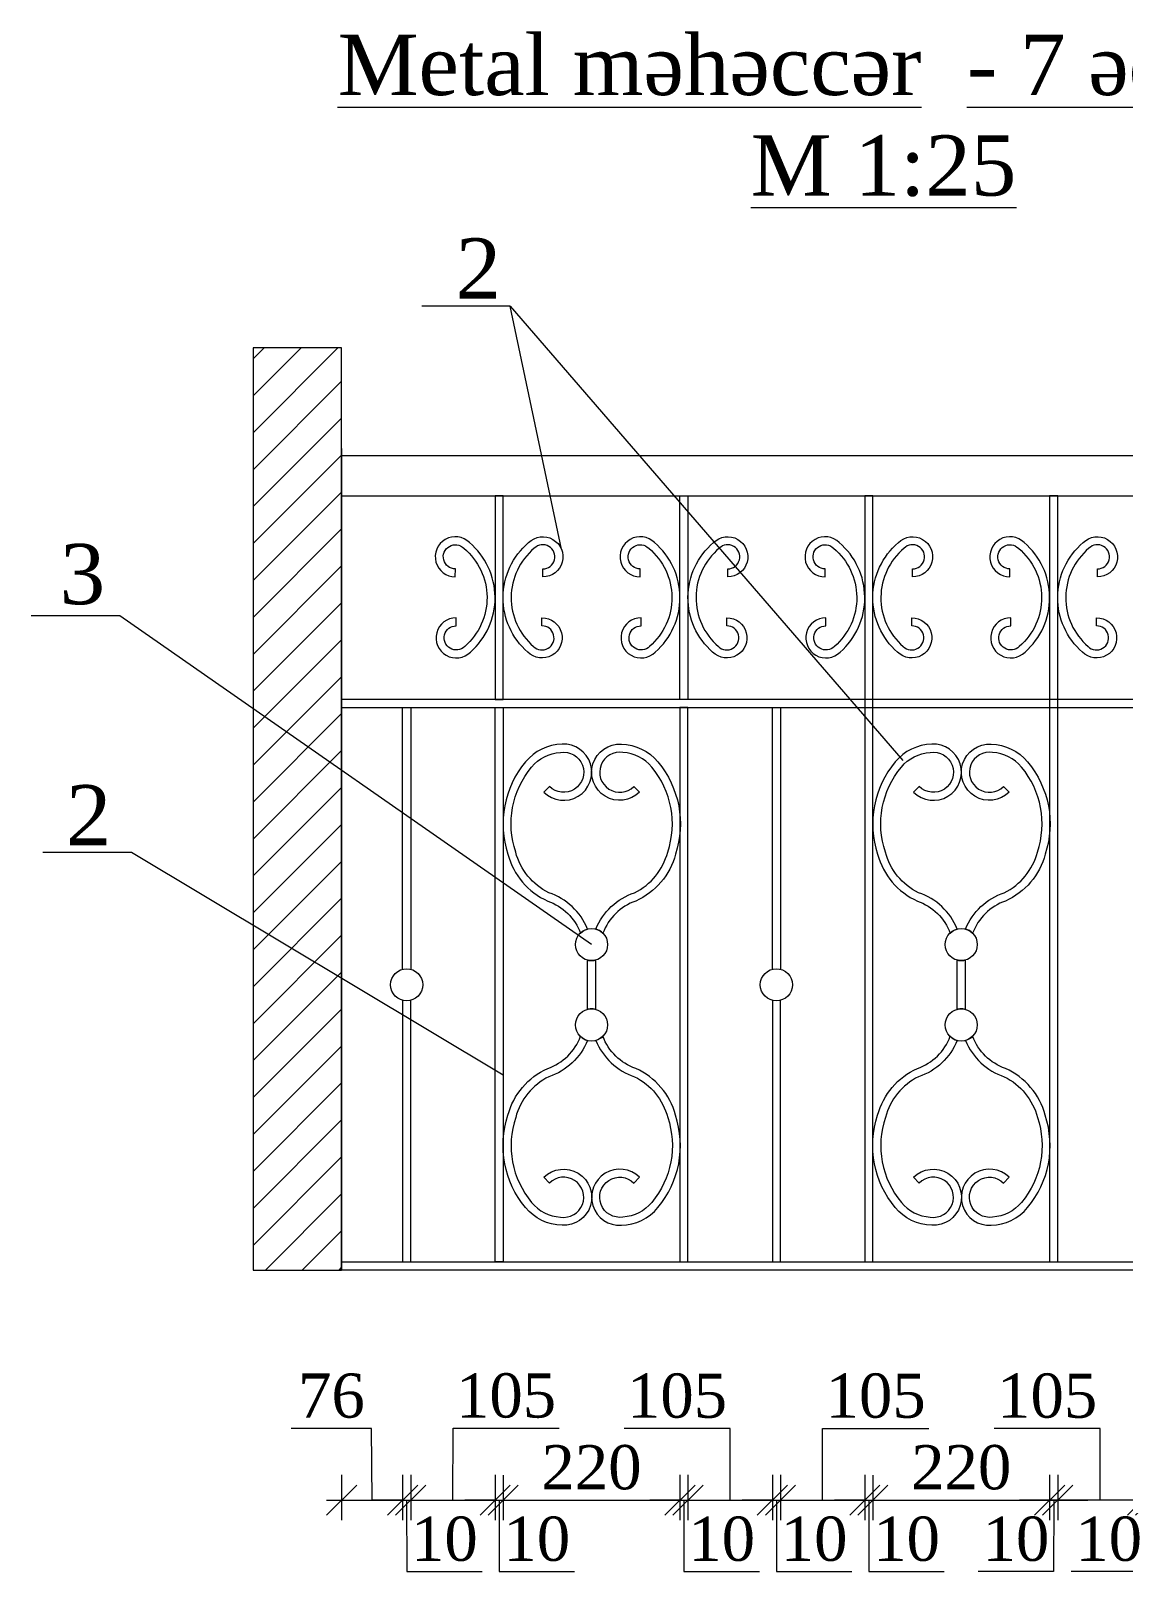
# Model space of a CAD drawing. Header units: millimetres. Extents: x 873544 to 1143527, y -837564 to -766512.
# Drawn here: x 1016664 to 1022101, y -789503 to -781735 of the extents above; entities that cross this region are included whole.
import ezdxf

# ---------------------------------------------------------------- set-up
doc = ezdxf.new("R2010")
doc.units = ezdxf.units.MM
for name, color, linetype, lineweight in [('Balkonun metal mehecceri', 16, 'Continuous', 9), ('Dam konstruksiyası', 7, 'Continuous', 13), ('Qeyd xətti', 7, 'Continuous', 9), ('Xarici razm.-1', 7, 'Continuous', 9), ('Yazı -1', 7, 'Continuous', 15)]:
    doc.layers.add(name, color=color, linetype=linetype, lineweight=lineweight)
doc.styles.add('Segoe UI Light-07', font='segoeuil_0.ttf', dxfattribs={"width": 0.65})
doc.styles.get("Standard").update_dxf_attribs({"font": 'times.ttf'})
doc.styles.add('style5', font='times.ttf', dxfattribs={"height": 400})
doc.styles.add('Times New  Roman', font='times.ttf')
doc.dimstyles.new('Aec_Arch_M', dxfattribs={"dimscale": 100, "dimtxt": 2, "dimasz": 1.75, "dimexe": 1.25, "dimexo": 0, "dimgap": 0.5, "dimtad": 1, "dimdec": 0, "dimdsep": 46, "dimtxsty": 'Segoe UI Light-07', "dimblk": 'OBLIQUE', "dimcen": 2.5, "dimclrd": 256, "dimclre": 256, "dimclrt": 256, "dimadec": 0, "dimazin": 0, "dimtfac": 1, "dimtdec": 0, "dimtmove": 0, "dimatfit": 3, "dimldrblk": 'ARCHTICK', "dimfxl": 1, "dimlwd": -1, "dimlwe": -1, "dimarcsym": 0})

# ---------------------------------------------------------------- blocks, each defined once
blk = doc.blocks.new('_Oblique')
at = {"color": 0, "linetype": 'ByBlock', "lineweight": -2}
blk.add_line((-0.5, -0.5), (0.5, 0.5), dxfattribs=at)
blk = doc.blocks.new('*D321')
at = {"layer": 'Defpoints', "color": 0, "transparency": 16777216}
for p in [(1018208.3, -788921.6), (1018512, -788921.6), (1018512, -789046.6)]:
    blk.add_point(p, dxfattribs=at)
at = {"layer": 'Xarici razm.-1', "transparency": 16777216}
for p, q in [((1018357.8, -788690.2), (1017957.5, -788690.2)), ((1018360.1, -789046.6), (1018357.8, -788690.2)), ((1018208.3, -788921.6), (1018208.3, -789146.6)), ((1018512, -788921.6), (1018512, -789146.6)), ((1018133.3, -789046.6), (1018587, -789046.6))]:
    blk.add_line(p, q, dxfattribs=at)
at = {"layer": 'Xarici razm.-1', "transparency": 16777216, "xscale": 150, "yscale": 150, "zscale": 150, "rotation": 180}
blk.add_blockref('_Oblique', (1018208.3, -789046.6), dxfattribs=at)
at = {"layer": 'Xarici razm.-1', "transparency": 16777216, "xscale": 150, "yscale": 150, "zscale": 150}
blk.add_blockref('_Oblique', (1018512, -789046.6), dxfattribs=at)
at = {"layer": 'Xarici razm.-1', "transparency": 16777216, "insert": (1018157.7, -788528), "char_height": 250, "attachment_point": 5, "style": 'Times New  Roman'}
blk.add_mtext('{\\fTimes New Roman|b0|i0|c238|p18;\\H0.88x;76}', dxfattribs=at)
blk = doc.blocks.new('_ArchTick')
at = {"color": 0, "linetype": 'ByBlock', "const_width": 0.15}
blk.add_lwpolyline([(-0.5, -0.5), (0.5, 0.5)], dxfattribs=at)
blk = doc.blocks.new('*D322')
at = {"layer": 'Defpoints', "color": 0, "transparency": 16777216}
for p in [(1018552, -788921.6), (1018972, -788921.6), (1018972, -789046.6)]:
    blk.add_point(p, dxfattribs=at)
at = {"layer": 'Xarici razm.-1', "transparency": 16777216}
for p, q in [((1018762, -789046.6), (1018762.9, -788689.3)), ((1018762.9, -788689.3), (1019290.7, -788689.3)), ((1018552, -788921.6), (1018552, -789146.6)), ((1018972, -788921.6), (1018972, -789146.6)), ((1018477, -789046.6), (1019047, -789046.6))]:
    blk.add_line(p, q, dxfattribs=at)
at = {"layer": 'Xarici razm.-1', "transparency": 16777216, "xscale": 150, "yscale": 150, "zscale": 150, "rotation": 180}
blk.add_blockref('_Oblique', (1018552, -789046.6), dxfattribs=at)
at = {"layer": 'Xarici razm.-1', "transparency": 16777216, "xscale": 150, "yscale": 150, "zscale": 150}
blk.add_blockref('_Oblique', (1018972, -789046.6), dxfattribs=at)
at = {"layer": 'Xarici razm.-1', "transparency": 16777216, "insert": (1019026.8, -788527.4), "char_height": 250, "attachment_point": 5, "style": 'Times New  Roman'}
blk.add_mtext('{\\fTimes New Roman|b0|i0|c238|p18;\\H0.88x;105}', dxfattribs=at)
blk = doc.blocks.new('*D323')
at = {"layer": 'Defpoints', "color": 0, "transparency": 16777216}
for p in [(1019012, -788923.3), (1019892, -788921.6), (1019892, -789046.6)]:
    blk.add_point(p, dxfattribs=at)
at = {"layer": 'Xarici razm.-1', "transparency": 16777216}
for p, q in [((1019012, -788923.3), (1019012, -789146.6)), ((1019892, -788921.6), (1019892, -789146.6)), ((1018937, -789046.6), (1019967, -789046.6))]:
    blk.add_line(p, q, dxfattribs=at)
at = {"layer": 'Xarici razm.-1', "transparency": 16777216, "xscale": 150, "yscale": 150, "zscale": 150, "rotation": 180}
blk.add_blockref('_Oblique', (1019012, -789046.6), dxfattribs=at)
at = {"layer": 'Xarici razm.-1', "transparency": 16777216, "xscale": 150, "yscale": 150, "zscale": 150}
blk.add_blockref('_Oblique', (1019892, -789046.6), dxfattribs=at)
at = {"layer": 'Xarici razm.-1', "transparency": 16777216, "insert": (1019452, -788884.7), "char_height": 250, "attachment_point": 5, "style": 'Times New  Roman'}
blk.add_mtext('{\\fTimes New Roman|b0|i0|c238|p18;\\H0.88x;220}', dxfattribs=at)
blk = doc.blocks.new('*D324')
at = {"layer": 'Defpoints', "color": 0, "transparency": 16777216}
for p in [(1020852, -788923.3), (1021732, -788921.6), (1021732, -789046.6)]:
    blk.add_point(p, dxfattribs=at)
at = {"layer": 'Xarici razm.-1', "transparency": 16777216}
for p, q in [((1020852, -788923.3), (1020852, -789146.6)), ((1021732, -788921.6), (1021732, -789146.6)), ((1020777, -789046.6), (1021807, -789046.6))]:
    blk.add_line(p, q, dxfattribs=at)
at = {"layer": 'Xarici razm.-1', "transparency": 16777216, "xscale": 150, "yscale": 150, "zscale": 150, "rotation": 180}
blk.add_blockref('_Oblique', (1020852, -789046.6), dxfattribs=at)
at = {"layer": 'Xarici razm.-1', "transparency": 16777216, "xscale": 150, "yscale": 150, "zscale": 150}
blk.add_blockref('_Oblique', (1021732, -789046.6), dxfattribs=at)
at = {"layer": 'Xarici razm.-1', "transparency": 16777216, "insert": (1021292, -788884.7), "char_height": 250, "attachment_point": 5, "style": 'Times New  Roman'}
blk.add_mtext('{\\fTimes New Roman|b0|i0|c238|p18;\\H0.88x;220}', dxfattribs=at)
blk = doc.blocks.new('*D325')
at = {"layer": 'Defpoints', "color": 0, "transparency": 16777216}
for p in [(1018512, -788921.6), (1018552, -788923.3), (1018552, -789046.6)]:
    blk.add_point(p, dxfattribs=at)
at = {"layer": 'Xarici razm.-1', "transparency": 16777216}
for p, q in [((1018512, -788921.6), (1018512, -789146.6)), ((1018552, -788923.3), (1018552, -789146.6)), ((1018512, -789046.6), (1018362, -789046.6)), ((1018512, -789046.6), (1018552, -789046.6)), ((1018512, -789046.6), (1018552, -789046.6)), ((1018532, -789046.6), (1018532.2, -789402.6)), ((1018552, -789046.6), (1018702, -789046.6)), ((1018532.2, -789402.6), (1018907.4, -789402.6))]:
    blk.add_line(p, q, dxfattribs=at)
at = {"layer": 'Xarici razm.-1', "transparency": 16777216, "xscale": 150, "yscale": 150, "zscale": 150}
blk.add_blockref('_Oblique', (1018512, -789046.6), dxfattribs=at)
at = {"layer": 'Xarici razm.-1', "transparency": 16777216, "xscale": 150, "yscale": 150, "zscale": 150, "rotation": 180}
blk.add_blockref('_Oblique', (1018552, -789046.6), dxfattribs=at)
at = {"layer": 'Xarici razm.-1', "transparency": 16777216, "insert": (1018719.8, -789240.7), "char_height": 250, "attachment_point": 5}
blk.add_mtext('{\\fTimes New Roman|b0|i0|c238|p18;\\H0.88x;10}', dxfattribs=at)
blk = doc.blocks.new('*D326')
at = {"layer": 'Defpoints', "color": 0, "transparency": 16777216}
for p in [(1019932, -788921.6), (1020352, -788921.6), (1020352, -789046.6)]:
    blk.add_point(p, dxfattribs=at)
at = {"layer": 'Xarici razm.-1', "transparency": 16777216}
for p, q in [((1020141.5, -788690.2), (1019613.7, -788690.2)), ((1020142, -789046.6), (1020141.5, -788690.2)), ((1019932, -788921.6), (1019932, -789146.6)), ((1020352, -788921.6), (1020352, -789146.6)), ((1019857, -789046.6), (1020427, -789046.6))]:
    blk.add_line(p, q, dxfattribs=at)
at = {"layer": 'Xarici razm.-1', "transparency": 16777216, "xscale": 150, "yscale": 150, "zscale": 150, "rotation": 180}
blk.add_blockref('_Oblique', (1019932, -789046.6), dxfattribs=at)
at = {"layer": 'Xarici razm.-1', "transparency": 16777216, "xscale": 150, "yscale": 150, "zscale": 150}
blk.add_blockref('_Oblique', (1020352, -789046.6), dxfattribs=at)
at = {"layer": 'Xarici razm.-1', "transparency": 16777216, "insert": (1019877.6, -788528.3), "char_height": 250, "attachment_point": 5, "style": 'Times New  Roman'}
blk.add_mtext('{\\fTimes New Roman|b0|i0|c238|p18;\\H0.88x;105}', dxfattribs=at)
blk = doc.blocks.new('*D327')
at = {"layer": 'Defpoints', "color": 0, "transparency": 16777216}
for p in [(1018972, -788921.6), (1019012, -788923.3), (1019012, -789046.6)]:
    blk.add_point(p, dxfattribs=at)
at = {"layer": 'Xarici razm.-1', "transparency": 16777216}
for p, q in [((1018972, -788921.6), (1018972, -789146.6)), ((1019012, -788923.3), (1019012, -789146.6)), ((1018972, -789046.6), (1018822, -789046.6)), ((1018972, -789046.6), (1019012, -789046.6)), ((1018972, -789046.6), (1019012, -789046.6)), ((1018992, -789046.6), (1018992.2, -789402.6)), ((1019012, -789046.6), (1019162, -789046.6)), ((1018992.2, -789402.6), (1019367.4, -789402.6))]:
    blk.add_line(p, q, dxfattribs=at)
at = {"layer": 'Xarici razm.-1', "transparency": 16777216, "xscale": 150, "yscale": 150, "zscale": 150}
blk.add_blockref('_Oblique', (1018972, -789046.6), dxfattribs=at)
at = {"layer": 'Xarici razm.-1', "transparency": 16777216, "xscale": 150, "yscale": 150, "zscale": 150, "rotation": 180}
blk.add_blockref('_Oblique', (1019012, -789046.6), dxfattribs=at)
at = {"layer": 'Xarici razm.-1', "transparency": 16777216, "insert": (1019179.8, -789240.7), "char_height": 250, "attachment_point": 5}
blk.add_mtext('{\\fTimes New Roman|b0|i0|c238|p18;\\H0.88x;10}', dxfattribs=at)
blk = doc.blocks.new('*D328')
at = {"layer": 'Defpoints', "color": 0, "transparency": 16777216}
for p in [(1019892, -788921.6), (1019932, -788923.3), (1019932, -789046.6)]:
    blk.add_point(p, dxfattribs=at)
at = {"layer": 'Xarici razm.-1', "transparency": 16777216}
for p, q in [((1019892, -788921.6), (1019892, -789146.6)), ((1019932, -788923.3), (1019932, -789146.6)), ((1019892, -789046.6), (1019742, -789046.6)), ((1019892, -789046.6), (1019932, -789046.6)), ((1019892, -789046.6), (1019932, -789046.6)), ((1019912, -789046.6), (1019912.2, -789402.6)), ((1019932, -789046.6), (1020082, -789046.6)), ((1019912.2, -789402.6), (1020287.4, -789402.6))]:
    blk.add_line(p, q, dxfattribs=at)
at = {"layer": 'Xarici razm.-1', "transparency": 16777216, "xscale": 150, "yscale": 150, "zscale": 150}
blk.add_blockref('_Oblique', (1019892, -789046.6), dxfattribs=at)
at = {"layer": 'Xarici razm.-1', "transparency": 16777216, "xscale": 150, "yscale": 150, "zscale": 150, "rotation": 180}
blk.add_blockref('_Oblique', (1019932, -789046.6), dxfattribs=at)
at = {"layer": 'Xarici razm.-1', "transparency": 16777216, "insert": (1020099.8, -789240.7), "char_height": 250, "attachment_point": 5, "style": 'Times New  Roman'}
blk.add_mtext('{\\fTimes New Roman|b0|i0|c238|p18;\\H0.88x;10}', dxfattribs=at)
blk = doc.blocks.new('*D329')
at = {"layer": 'Defpoints', "color": 0, "transparency": 16777216}
for p in [(1020352, -788921.6), (1020392, -788923.3), (1020392, -789046.6)]:
    blk.add_point(p, dxfattribs=at)
at = {"layer": 'Xarici razm.-1', "transparency": 16777216}
for p, q in [((1020352, -788921.6), (1020352, -789146.6)), ((1020392, -788923.3), (1020392, -789146.6)), ((1020352, -789046.6), (1020202, -789046.6)), ((1020352, -789046.6), (1020392, -789046.6)), ((1020352, -789046.6), (1020392, -789046.6)), ((1020372, -789046.6), (1020372.2, -789402.6)), ((1020392, -789046.6), (1020542, -789046.6)), ((1020372.2, -789402.6), (1020747.4, -789402.6))]:
    blk.add_line(p, q, dxfattribs=at)
at = {"layer": 'Xarici razm.-1', "transparency": 16777216, "xscale": 150, "yscale": 150, "zscale": 150}
blk.add_blockref('_Oblique', (1020352, -789046.6), dxfattribs=at)
at = {"layer": 'Xarici razm.-1', "transparency": 16777216, "xscale": 150, "yscale": 150, "zscale": 150, "rotation": 180}
blk.add_blockref('_Oblique', (1020392, -789046.6), dxfattribs=at)
at = {"layer": 'Xarici razm.-1', "transparency": 16777216, "insert": (1020559.8, -789240.7), "char_height": 250, "attachment_point": 5, "style": 'Times New  Roman'}
blk.add_mtext('{\\fTimes New Roman|b0|i0|c238|p18;\\H0.88x;10}', dxfattribs=at)
blk = doc.blocks.new('*D330')
at = {"layer": 'Defpoints', "color": 0, "transparency": 16777216}
for p in [(1020392, -788921.6), (1020812, -788921.6), (1020812, -789046.6)]:
    blk.add_point(p, dxfattribs=at)
at = {"layer": 'Xarici razm.-1', "transparency": 16777216}
for p, q in [((1020602, -789046.6), (1020602.2, -788690.2)), ((1020602.2, -788690.2), (1021129.9, -788690.2)), ((1020392, -788921.6), (1020392, -789146.6)), ((1020812, -788921.6), (1020812, -789146.6)), ((1020317, -789046.6), (1020887, -789046.6))]:
    blk.add_line(p, q, dxfattribs=at)
at = {"layer": 'Xarici razm.-1', "transparency": 16777216, "xscale": 150, "yscale": 150, "zscale": 150, "rotation": 180}
blk.add_blockref('_Oblique', (1020392, -789046.6), dxfattribs=at)
at = {"layer": 'Xarici razm.-1', "transparency": 16777216, "xscale": 150, "yscale": 150, "zscale": 150}
blk.add_blockref('_Oblique', (1020812, -789046.6), dxfattribs=at)
at = {"layer": 'Xarici razm.-1', "transparency": 16777216, "insert": (1020866.1, -788528.3), "char_height": 250, "attachment_point": 5, "style": 'Times New  Roman'}
blk.add_mtext('{\\fTimes New Roman|b0|i0|c238|p18;\\H0.88x;105}', dxfattribs=at)
blk = doc.blocks.new('*D331')
at = {"layer": 'Defpoints', "color": 0, "transparency": 16777216}
for p in [(1020812, -788921.6), (1020852, -788923.3), (1020852, -789046.6)]:
    blk.add_point(p, dxfattribs=at)
at = {"layer": 'Xarici razm.-1', "transparency": 16777216}
for p, q in [((1020812, -788921.6), (1020812, -789146.6)), ((1020852, -788923.3), (1020852, -789146.6)), ((1020812, -789046.6), (1020662, -789046.6)), ((1020812, -789046.6), (1020852, -789046.6)), ((1020812, -789046.6), (1020852, -789046.6)), ((1020832, -789046.6), (1020832.2, -789402.6)), ((1020852, -789046.6), (1021002, -789046.6)), ((1020832.2, -789402.6), (1021207.4, -789402.6))]:
    blk.add_line(p, q, dxfattribs=at)
at = {"layer": 'Xarici razm.-1', "transparency": 16777216, "xscale": 150, "yscale": 150, "zscale": 150}
blk.add_blockref('_Oblique', (1020812, -789046.6), dxfattribs=at)
at = {"layer": 'Xarici razm.-1', "transparency": 16777216, "xscale": 150, "yscale": 150, "zscale": 150, "rotation": 180}
blk.add_blockref('_Oblique', (1020852, -789046.6), dxfattribs=at)
at = {"layer": 'Xarici razm.-1', "transparency": 16777216, "insert": (1021019.8, -789240.7), "char_height": 400, "attachment_point": 5, "style": 'style5'}
blk.add_mtext('{\\fTimes New Roman|b0|i0|c238|p18;\\H0.55x;10}', dxfattribs=at)
blk = doc.blocks.new('*D339')
at = {"layer": 'Defpoints', "color": 0, "transparency": 16777216}
for p in [(1022193.7, -788923.3), (1022233.7, -788921.6), (1022193.7, -789046.6)]:
    blk.add_point(p, dxfattribs=at)
at = {"layer": 'Xarici razm.-1', "transparency": 16777216}
for p, q in [((1022193.7, -788923.3), (1022193.7, -789146.6)), ((1022233.7, -788921.6), (1022233.7, -789146.6)), ((1022193.7, -789046.6), (1022043.7, -789046.6)), ((1022233.7, -789046.6), (1022193.7, -789046.6)), ((1022233.7, -789046.6), (1022193.7, -789046.6)), ((1022213.7, -789046.6), (1022213.5, -789402.6)), ((1022233.7, -789046.6), (1022383.7, -789046.6)), ((1022213.5, -789402.6), (1021838.3, -789402.6))]:
    blk.add_line(p, q, dxfattribs=at)
at = {"layer": 'Xarici razm.-1', "transparency": 16777216, "xscale": 150, "yscale": 150, "zscale": 150}
blk.add_blockref('_Oblique', (1022193.7, -789046.6), dxfattribs=at)
at = {"layer": 'Xarici razm.-1', "transparency": 16777216, "xscale": 150, "yscale": 150, "zscale": 150, "rotation": 180}
blk.add_blockref('_Oblique', (1022233.7, -789046.6), dxfattribs=at)
at = {"layer": 'Xarici razm.-1', "transparency": 16777216, "insert": (1022025.9, -789240.7), "char_height": 250, "attachment_point": 5, "style": 'Times New  Roman'}
blk.add_mtext('{\\fTimes New Roman|b0|i0|c238|p18;\\H0.88x;10}', dxfattribs=at)
blk = doc.blocks.new('*D340')
at = {"layer": 'Defpoints', "color": 0, "transparency": 16777216}
for p in [(1021772, -788921.6), (1022193.7, -788921.6), (1021772, -789046.6)]:
    blk.add_point(p, dxfattribs=at)
at = {"layer": 'Xarici razm.-1', "transparency": 16777216}
for p, q in [((1021983.6, -788690.2), (1021455.8, -788690.2)), ((1021982.9, -789046.6), (1021983.6, -788690.2)), ((1021772, -788921.6), (1021772, -789146.6)), ((1022193.7, -788921.6), (1022193.7, -789146.6)), ((1022268.7, -789046.6), (1021697, -789046.6))]:
    blk.add_line(p, q, dxfattribs=at)
at = {"layer": 'Xarici razm.-1', "transparency": 16777216, "xscale": 150, "yscale": 150, "zscale": 150, "rotation": 180}
blk.add_blockref('_Oblique', (1021772, -789046.6), dxfattribs=at)
at = {"layer": 'Xarici razm.-1', "transparency": 16777216, "xscale": 150, "yscale": 150, "zscale": 150}
blk.add_blockref('_Oblique', (1022193.7, -789046.6), dxfattribs=at)
at = {"layer": 'Xarici razm.-1', "transparency": 16777216, "insert": (1021719.7, -788528.3), "char_height": 250, "attachment_point": 5, "style": 'Times New  Roman'}
blk.add_mtext('{\\fTimes New Roman|b0|i0|c238|p18;\\H0.88x;105}', dxfattribs=at)
blk = doc.blocks.new('*D341')
at = {"layer": 'Defpoints', "color": 0, "transparency": 16777216}
for p in [(1021732, -788923.3), (1021772, -788921.6), (1021732, -789046.6)]:
    blk.add_point(p, dxfattribs=at)
at = {"layer": 'Xarici razm.-1', "transparency": 16777216}
for p, q in [((1021732, -788923.3), (1021732, -789146.6)), ((1021772, -788921.6), (1021772, -789146.6)), ((1021732, -789046.6), (1021582, -789046.6)), ((1021772, -789046.6), (1021732, -789046.6)), ((1021772, -789046.6), (1021732, -789046.6)), ((1021752, -789046.6), (1021751.8, -789402.6)), ((1021772, -789046.6), (1021922, -789046.6)), ((1021751.8, -789402.6), (1021376.6, -789402.6))]:
    blk.add_line(p, q, dxfattribs=at)
at = {"layer": 'Xarici razm.-1', "transparency": 16777216, "xscale": 150, "yscale": 150, "zscale": 150}
blk.add_blockref('_Oblique', (1021732, -789046.6), dxfattribs=at)
at = {"layer": 'Xarici razm.-1', "transparency": 16777216, "xscale": 150, "yscale": 150, "zscale": 150, "rotation": 180}
blk.add_blockref('_Oblique', (1021772, -789046.6), dxfattribs=at)
at = {"layer": 'Xarici razm.-1', "transparency": 16777216, "insert": (1021564.2, -789240.7), "char_height": 250, "attachment_point": 5, "style": 'Times New  Roman'}
blk.add_mtext('{\\fTimes New Roman|b0|i0|c238|p18;\\H0.88x;10}', dxfattribs=at)

msp = doc.modelspace()

# ---------------------------------------------------------------- hatches: boundary and pattern name
at = {"linetype": 'Continuous', "lineweight": 9}
h = msp.add_hatch(dxfattribs=at)
h.set_pattern_fill('КИРПИЧ_ОБЫКНОВЕННЫЙ', color=256, style=0, pattern_type=2)
h.set_pattern_definition([(45, (1331523.32, -759906.25), (-91.92388, 91.92388), [])])
h.paths.add_polyline_path([(1017767.7, -783311.4), (1017767.7, -787901.5), (1018208.3, -787901.5), (1018208.3, -783311.4)])

# ---------------------------------------------------------------- linework, layer by layer
msp.add_line((1018208.3, -783811.4), (1018208.3, -787901.5), dxfattribs=at)
at = {"linetype": 'Continuous', "lineweight": 9, "flags": 128}
msp.add_lwpolyline([(1017767.7, -783311.4), (1017767.7, -787901.5), (1018208.3, -787901.5), (1018208.3, -783311.4)], close=True, dxfattribs=at)
at = {"layer": 'Balkonun metal mehecceri', "color": 0}
for points in [[(1018208.3, -784048.6), (1024377.5, -784048.6), (1024377.5, -783848.6), (1018208.3, -783848.6)], [(1018972, -785061.5), (1019012, -785061.5), (1019012, -784048.6), (1018972, -784048.6)], [(1019932, -785061.5), (1019892, -785061.5), (1019892, -784048.6), (1019932, -784048.6)], [(1020812, -787861.5), (1020852, -787861.5), (1020852, -784048.6), (1020812, -784048.6)], [(1021732, -787861.5), (1021772, -787861.5), (1021772, -784048.6), (1021732, -784048.6)], [(1018208.3, -785101.5), (1024377.5, -785101.5), (1024377.5, -785061.5), (1018208.3, -785061.5)], [(1019012, -787861.5), (1018972, -787861.5), (1018972, -785101.5), (1019012, -785101.5)], [(1019892, -787861.5), (1019932, -787861.5), (1019932, -785101.5), (1019892, -785101.5)], [(1018208.3, -787861.5), (1024377.5, -787861.5), (1024377.5, -787901.5), (1018208.3, -787901.5)]]:
    msp.add_lwpolyline(points, close=True, dxfattribs=at)
for points in [[(1018816.8, -784309, -0.463354), (1018820.9, -784797.3, -1.496606), (1018778.5, -784694.9), (1018778.5, -784654.8, 1.496147), (1018849.4, -784825.7, 0.45809), (1018845, -784280.8, 1.497279), (1018774.2, -784451.4), (1018774.4, -784411.4, -1.497782)], [(1019167.2, -784309, 0.463354), (1019163.1, -784797.3, 1.496606), (1019205.5, -784694.9), (1019205.5, -784654.8, -1.496147), (1019134.6, -784825.7, -0.45809), (1019139, -784280.8, -1.497279), (1019209.8, -784451.4), (1019209.6, -784411.4, 1.497782)], [(1019736.8, -784309, -0.463354), (1019740.9, -784797.3, -1.496606), (1019698.5, -784694.9), (1019698.5, -784654.8, 1.496147), (1019769.4, -784825.7, 0.45809), (1019765, -784280.8, 1.497279), (1019694.2, -784451.4), (1019694.4, -784411.4, -1.497782)], [(1020087.2, -784309, 0.463354), (1020083.1, -784797.3, 1.496606), (1020125.5, -784694.9), (1020125.5, -784654.8, -1.496147), (1020054.6, -784825.7, -0.45809), (1020059, -784280.8, -1.497279), (1020129.8, -784451.4), (1020129.6, -784411.4, 1.497782)], [(1020656.8, -784309, -0.463354), (1020660.9, -784797.3, -1.496606), (1020618.5, -784694.9), (1020618.5, -784654.8, 1.496147), (1020689.4, -784825.7, 0.45809), (1020685, -784280.8, 1.497279), (1020614.2, -784451.4), (1020614.4, -784411.4, -1.497782)], [(1021007.2, -784309, 0.463354), (1021003.1, -784797.3, 1.496606), (1021045.5, -784694.9), (1021045.5, -784654.8, -1.496147), (1020974.6, -784825.7, -0.45809), (1020979, -784280.8, -1.497279), (1021049.8, -784451.4), (1021049.6, -784411.4, 1.497782)], [(1021576.8, -784309, -0.463354), (1021580.9, -784797.3, -1.496606), (1021538.5, -784694.9), (1021538.5, -784654.8, 1.496147), (1021609.4, -784825.7, 0.45809), (1021605, -784280.8, 1.497279), (1021534.2, -784451.4), (1021534.4, -784411.4, -1.497782)], [(1021927.2, -784309, 0.463354), (1021923.1, -784797.3, 1.496606), (1021965.5, -784694.9), (1021965.5, -784654.8, -1.496147), (1021894.6, -784825.7, -0.45809), (1021899, -784280.8, -1.497279), (1021969.8, -784451.4), (1021969.6, -784411.4, 1.497782)]]:
    msp.add_lwpolyline(points, format="xyb", close=True, dxfattribs=at)
for points in [[(1018512, -786404), (1018512, -785101.5), (1018552, -785101.5), (1018552, -786404)], [(1020352, -786404), (1020352, -785101.5), (1020392, -785101.5), (1020392, -786404)], [(1019472, -786604), (1019466.8, -786602.8), (1019463.9, -786602.4), (1019460.4, -786601.9), (1019457, -786601.6), (1019453, -786601.5), (1019449, -786601.5), (1019445.3, -786601.7), (1019440.4, -786602.3), (1019435, -786603.3), (1019432, -786604), (1019432, -786358.9), (1019437.5, -786360.1), (1019441.7, -786360.8), (1019448, -786361.4), (1019451.4, -786361.5), (1019455.5, -786361.4), (1019460.3, -786361), (1019464.6, -786360.5), (1019467.6, -786359.9), (1019472, -786358.9), (1019472, -786604)], [(1021312, -786604), (1021306.8, -786602.8), (1021303.9, -786602.4), (1021300.4, -786601.9), (1021297, -786601.6), (1021293, -786601.5), (1021289, -786601.5), (1021285.3, -786601.7), (1021280.4, -786602.3), (1021275, -786603.3), (1021272, -786604), (1021272, -786358.9), (1021277.5, -786360.1), (1021281.7, -786360.8), (1021288, -786361.4), (1021291.4, -786361.5), (1021295.5, -786361.4), (1021300.3, -786361), (1021304.6, -786360.5), (1021307.6, -786359.9), (1021312, -786358.9), (1021312, -786604)], [(1018512, -786558.9), (1018512, -787861.5), (1018552, -787861.5), (1018552, -786558.9)], [(1020352, -786558.9), (1020352, -787861.5), (1020392, -787861.5), (1020392, -786558.9)]]:
    msp.add_lwpolyline(points, dxfattribs=at)
for centre in [(1019452, -786281.5), (1021292, -786281.5), (1018532, -786481.5), (1020372, -786481.5), (1019452, -786681.5), (1021292, -786681.5)]:
    msp.add_circle(centre, 80, dxfattribs=at)
at = {"layer": 'Dam konstruksiyası', "color": 0, "lineweight": 9}
for points in [[(1019397.1, -786224.7, -0.130969), (1019432.1, -786204.3, 0.221442), (1019239.4, -786023.7, -0.215329), (1019074.5, -785821.5, -0.26048), (1019154, -785398, -0.208205), (1019297.6, -785324.9, -1.628303), (1019242.9, -785494.5), (1019214.7, -785522.9, 1.540886), (1019305.2, -785283.9, 0.215822), (1019123.2, -785372.5, 0.259156), (1019035.9, -785831.7, 0.22659), (1019233.8, -786064.8, -0.223145), (1019397.1, -786224.7)], [(1019508.6, -786224.7, 0.130969), (1019473.6, -786204.3, -0.221442), (1019666.3, -786023.7, 0.215329), (1019831.2, -785821.5, 0.26048), (1019751.7, -785398, 0.208205), (1019608.2, -785324.9, 1.628303), (1019662.8, -785494.5), (1019691, -785522.9, -1.540886), (1019600.6, -785283.9, -0.215822), (1019782.5, -785372.5, -0.259156), (1019869.9, -785831.7, -0.22659), (1019672, -786064.8, 0.223145), (1019508.6, -786224.7)], [(1021237.1, -786224.7, -0.130969), (1021272.1, -786204.3, 0.221442), (1021079.4, -786023.7, -0.215329), (1020914.5, -785821.5, -0.26048), (1020994, -785398, -0.208205), (1021137.6, -785324.9, -1.628303), (1021082.9, -785494.5), (1021054.7, -785522.9, 1.540886), (1021145.2, -785283.9, 0.215822), (1020963.2, -785372.5, 0.259156), (1020875.9, -785831.7, 0.22659), (1021073.8, -786064.8, -0.223145), (1021237.1, -786224.7)], [(1021348.6, -786224.7, 0.130969), (1021313.6, -786204.3, -0.221442), (1021506.3, -786023.7, 0.215329), (1021671.2, -785821.5, 0.26048), (1021591.7, -785398, 0.208205), (1021448.2, -785324.9, 1.628303), (1021502.8, -785494.5), (1021531, -785522.9, -1.540886), (1021440.6, -785283.9, -0.215822), (1021622.5, -785372.5, -0.259156), (1021709.9, -785831.7, -0.22659), (1021512, -786064.8, 0.223145), (1021348.6, -786224.7)], [(1019397.1, -786738.2, 0.130969), (1019432.1, -786758.6, -0.221442), (1019239.4, -786939.2, 0.215329), (1019074.5, -787141.5, 0.26048), (1019154, -787564.9, 0.208205), (1019297.6, -787638, 1.628303), (1019242.9, -787468.4), (1019214.7, -787440, -1.540886), (1019305.2, -787679, -0.215822), (1019123.2, -787590.5, -0.259156), (1019035.9, -787131.2, -0.22659), (1019233.8, -786898.1, 0.223145), (1019397.1, -786738.2)], [(1019508.6, -786738.2, -0.130969), (1019473.6, -786758.6, 0.221442), (1019666.3, -786939.2, -0.215329), (1019831.2, -787141.5, -0.26048), (1019751.7, -787564.9, -0.208205), (1019608.2, -787638, -1.628303), (1019662.8, -787468.4), (1019691, -787440, 1.540886), (1019600.6, -787679, 0.215822), (1019782.5, -787590.5, 0.259156), (1019869.9, -787131.2, 0.22659), (1019672, -786898.1, -0.223145), (1019508.6, -786738.2)], [(1021237.1, -786738.2, 0.130969), (1021272.1, -786758.6, -0.221442), (1021079.4, -786939.2, 0.215329), (1020914.5, -787141.5, 0.26048), (1020994, -787564.9, 0.208205), (1021137.6, -787638, 1.628303), (1021082.9, -787468.4), (1021054.7, -787440, -1.540886), (1021145.2, -787679, -0.215822), (1020963.2, -787590.5, -0.259156), (1020875.9, -787131.2, -0.22659), (1021073.8, -786898.1, 0.223145), (1021237.1, -786738.2)], [(1021348.6, -786738.2, -0.130969), (1021313.6, -786758.6, 0.221442), (1021506.3, -786939.2, -0.215329), (1021671.2, -787141.5, -0.26048), (1021591.7, -787564.9, -0.208205), (1021448.2, -787638, -1.628303), (1021502.8, -787468.4), (1021531, -787440, 1.540886), (1021440.6, -787679, 0.215822), (1021622.5, -787590.5, 0.259156), (1021709.9, -787131.2, 0.22659), (1021512, -786898.1, -0.223145), (1021348.6, -786738.2)]]:
    msp.add_lwpolyline(points, format="xyb", close=True, dxfattribs=at)
at = {"layer": 'Qeyd xətti', "lineweight": 9}
for points in [[(1019302.1, -784313.2), (1019047.6, -783102.9), (1018606.9, -783102.9)], [(1019047.6, -783102.9), (1021002.1, -785364.9)], [(1019452, -786281.5), (1017104.2, -784644.8), (1016663.5, -784644.8)], [(1019012, -786931.4), (1017162.6, -785823.2), (1016721.9, -785823.2)]]:
    msp.add_lwpolyline(points, dxfattribs=at)

# ---------------------------------------------------------------- texts
at = {"linetype": 'Continuous', "lineweight": 9, "char_height": 300, "attachment_point": 4, "style": 'Times New  Roman'}
for s, insert in [('2', (1018775.7, -782915.7)), ('3', (1016805.2, -784439.2)), ('2', (1016835.9, -785637.4))]:
    msp.add_mtext(s, dxfattribs=dict(at, insert=insert))
at = {"layer": 'Yazı -1', "color": 5, "linetype": 'Continuous', "lineweight": 15, "insert": (1020244.6, -782559.5), "char_height": 300, "attachment_point": 7, "style": 'Times New  Roman'}
msp.add_mtext('\\pi-2056.4;{\\LMetal m\\fTimes New Roman|b0|i0|c238|p18;əhəccər  - 7 ədəd\\fTimes New Roman|b0|i0|c204|p18;\\P\\pi0;\\C1;М 1:25}', dxfattribs=at)

# ---------------------------------------------------------------- dimensions: what is measured, and where the dimension line sits
at = {"layer": 'Xarici razm.-1'}
for base, p1, p2, text, override, picture, middle in [((1018512, -789046.6), (1018208.3, -788921.6), (1018512, -788921.6), '{\\fTimes New Roman|b0|i0|c238|p18;\\H0.88x;76}', {"dimscale": 1, "dimtxt": 250, "dimasz": 150, "dimexe": 100, "dimgap": 50, "dimtxsty": 'Times New  Roman', "dimdle": 75, "dimtmove": 1, "dimfxl": 125, "dimfxlon": 1}, '*D321', (1018307.8, -788690.2)), ((1018972, -789046.6), (1018552, -788921.6), (1018972, -788921.6), '{\\fTimes New Roman|b0|i0|c238|p18;\\H0.88x;105}', {"dimscale": 1, "dimtxt": 250, "dimasz": 150, "dimexe": 100, "dimgap": 50, "dimtxsty": 'Times New  Roman', "dimdle": 75, "dimtmove": 1, "dimfxl": 125, "dimfxlon": 1}, '*D322', (1018812.9, -788689.3)), ((1020352, -789046.6), (1019932, -788921.6), (1020352, -788921.6), '{\\fTimes New Roman|b0|i0|c238|p18;\\H0.88x;105}', {"dimscale": 1, "dimtxt": 250, "dimasz": 150, "dimexe": 100, "dimgap": 50, "dimtxsty": 'Times New  Roman', "dimdle": 75, "dimtmove": 1, "dimfxl": 125, "dimfxlon": 1}, '*D326', (1020091.5, -788690.2)), ((1020812, -789046.6), (1020392, -788921.6), (1020812, -788921.6), '{\\fTimes New Roman|b0|i0|c238|p18;\\H0.88x;105}', {"dimscale": 1, "dimtxt": 250, "dimasz": 150, "dimexe": 100, "dimgap": 50, "dimtxsty": 'Times New  Roman', "dimdle": 75, "dimtmove": 1, "dimfxl": 125, "dimfxlon": 1}, '*D330', (1020652.2, -788690.2)), ((1021732, -789046.6), (1020852, -788923.3), (1021732, -788921.6), '{\\fTimes New Roman|b0|i0|c238|p18;\\H0.88x;220}', {"dimscale": 1, "dimtxt": 250, "dimasz": 150, "dimexe": 100, "dimgap": 50, "dimtxsty": 'Times New  Roman', "dimdle": 75, "dimtmove": 1, "dimfxl": 125, "dimfxlon": 1}, '*D324', (1021292, -789046.6)), ((1018552, -789046.6), (1018512, -788921.6), (1018552, -788923.3), '{\\fTimes New Roman|b0|i0|c238|p18;\\H0.88x;10}', {"dimscale": 1, "dimtxt": 250, "dimasz": 150, "dimexe": 100, "dimgap": 50, "dimtxsty": 'Standard', "dimdle": 75, "dimtmove": 1, "dimfxl": 125, "dimfxlon": 1}, '*D325', (1018582.2, -789402.6)), ((1019012, -789046.6), (1018972, -788921.6), (1019012, -788923.3), '{\\fTimes New Roman|b0|i0|c238|p18;\\H0.88x;10}', {"dimscale": 1, "dimtxt": 250, "dimasz": 150, "dimexe": 100, "dimgap": 50, "dimtxsty": 'Standard', "dimdle": 75, "dimtmove": 1, "dimfxl": 125, "dimfxlon": 1}, '*D327', (1019042.2, -789402.6)), ((1019932, -789046.6), (1019892, -788921.6), (1019932, -788923.3), '{\\fTimes New Roman|b0|i0|c238|p18;\\H0.88x;10}', {"dimscale": 1, "dimtxt": 250, "dimasz": 150, "dimexe": 100, "dimgap": 50, "dimtxsty": 'Times New  Roman', "dimdle": 75, "dimtmove": 1, "dimfxl": 125, "dimfxlon": 1}, '*D328', (1019962.2, -789402.6)), ((1020392, -789046.6), (1020352, -788921.6), (1020392, -788923.3), '{\\fTimes New Roman|b0|i0|c238|p18;\\H0.88x;10}', {"dimscale": 1, "dimtxt": 250, "dimasz": 150, "dimexe": 100, "dimgap": 50, "dimtxsty": 'Times New  Roman', "dimdle": 75, "dimtmove": 1, "dimfxl": 125, "dimfxlon": 1}, '*D329', (1020422.2, -789402.6)), ((1020852, -789046.6), (1020812, -788921.6), (1020852, -788923.3), '{\\fTimes New Roman|b0|i0|c238|p18;\\H0.55x;10}', {"dimscale": 1, "dimtxt": 250, "dimasz": 150, "dimexe": 100, "dimgap": 50, "dimtxsty": 'style5', "dimdle": 75, "dimtmove": 1, "dimfxl": 125, "dimfxlon": 1}, '*D331', (1020882.2, -789402.6))]:
    dim = msp.add_linear_dim(base=base, p1=p1, p2=p2, text=text, dimstyle='Aec_Arch_M', override=override, dxfattribs=at)
    dim.commit()
    dim.dimension.update_dxf_attribs({"geometry": picture, "text_midpoint": middle, "dimtype": 160})
for base, p1, p2, text, picture, middle in [((1021772, -789046.6), (1022193.7, -788921.6), (1021772, -788921.6), '{\\fTimes New Roman|b0|i0|c238|p18;\\H0.88x;105}', '*D340', (1021933.6, -788690.2)), ((1021732, -789046.6), (1021772, -788921.6), (1021732, -788923.3), '{\\fTimes New Roman|b0|i0|c238|p18;\\H0.88x;10}', '*D341', (1021701.8, -789402.6)), ((1022193.7, -789046.6), (1022233.7, -788921.6), (1022193.7, -788923.3), '{\\fTimes New Roman|b0|i0|c238|p18;\\H0.88x;10}', '*D339', (1022163.5, -789402.6))]:
    dim = msp.add_linear_dim(base=base, p1=p1, p2=p2, angle=180, text=text, dimstyle='Aec_Arch_M', override={"dimscale": 1, "dimtxt": 250, "dimasz": 150, "dimexe": 100, "dimgap": 50, "dimtxsty": 'Times New  Roman', "dimdle": 75, "dimtmove": 1, "dimfxl": 125, "dimfxlon": 1}, dxfattribs=at)
    dim.commit()
    dim.dimension.update_dxf_attribs({"geometry": picture, "text_midpoint": middle, "dimtype": 160})
dim = msp.add_linear_dim(base=(1019892, -789046.6), p1=(1019012, -788923.3), p2=(1019892, -788921.6), text='{\\fTimes New Roman|b0|i0|c238|p18;\\H0.88x;220}', dimstyle='Aec_Arch_M', override={"dimscale": 1, "dimtxt": 250, "dimasz": 150, "dimexe": 100, "dimgap": 50, "dimtxsty": 'Times New  Roman', "dimdle": 75, "dimtmove": 1, "dimfxl": 125, "dimfxlon": 1}, dxfattribs=at)
dim.commit()
dim.dimension.update_dxf_attribs({"geometry": '*D323', "text_midpoint": (1019452, -788884.7)})

doc.saveas('drawing.dxf')
